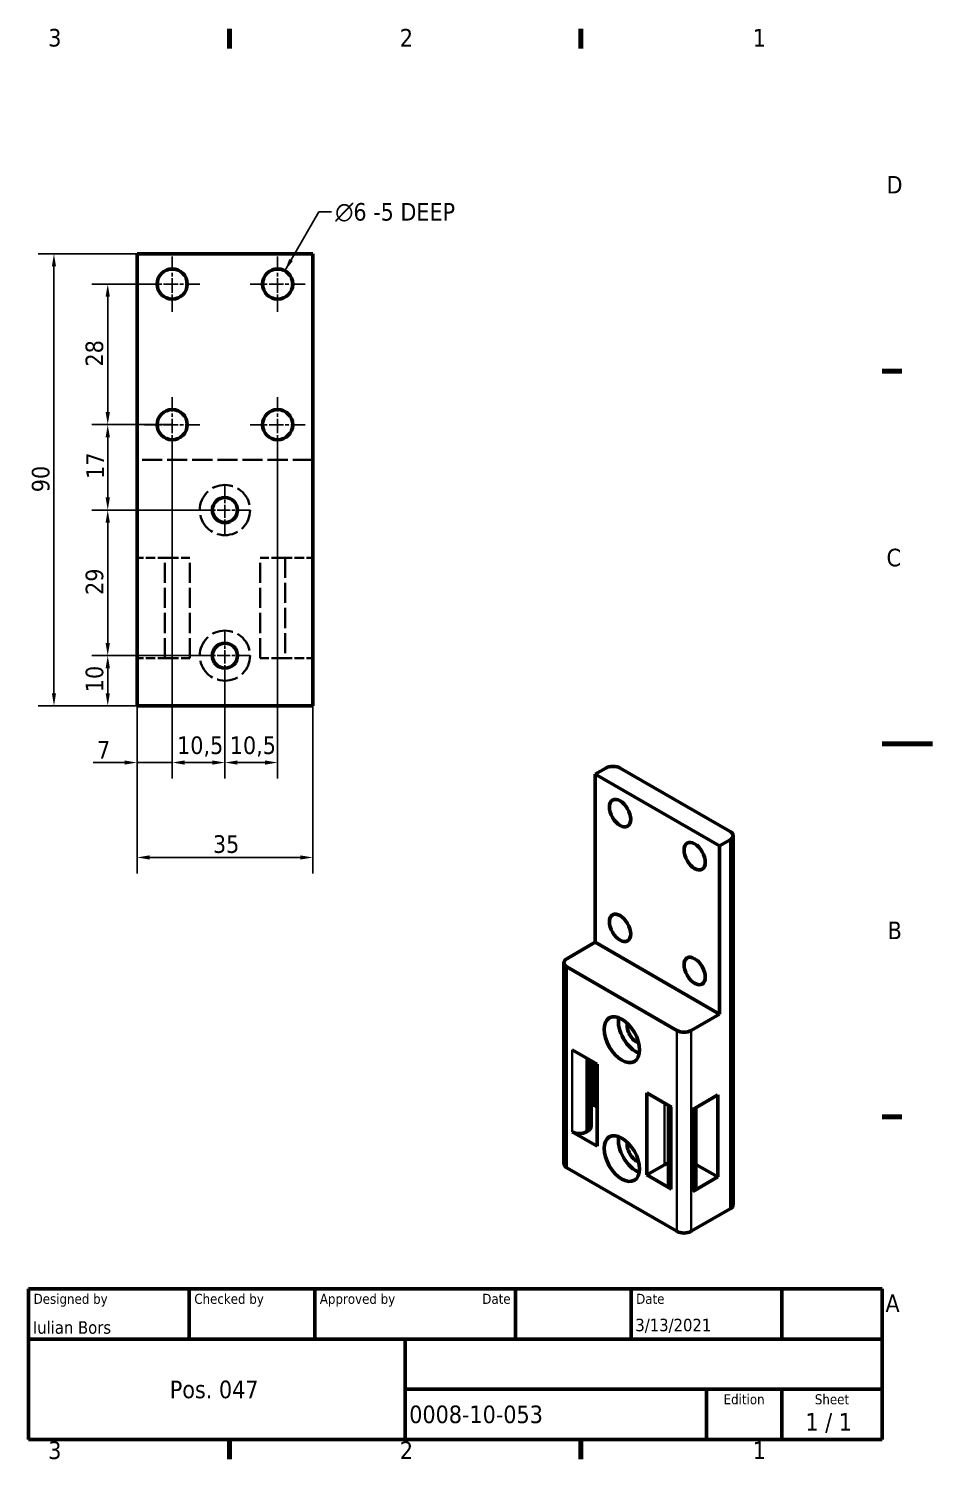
# Model space of a CAD drawing. Header units: millimetres. Extents: x 0 to 420, y 0 to 297.
# Drawn here: x 240 to 420, y 6 to 291 of the extents above; entities that cross this region are included whole.
import ezdxf
from ezdxf.enums import TextEntityAlignment as Align

# ---------------------------------------------------------------- set-up
doc = ezdxf.new("R2010")
doc.units = ezdxf.units.MM
doc.linetypes.add('CHAIN', pattern=[0.3543, 0.2362, -0.0295, 0.0591, -0.0295])
doc.linetypes.add('DASHED', pattern=[0.2068, 0.1655, -0.0413])
for name, color, linetype, lineweight in [('Border (ISO)', 7, 'Continuous', 70), ('Center Mark (ISO)', 7, 'Continuous', 25), ('Dimension (ISO)', 7, 'Continuous', 25), ('Hidden (ISO)', 7, 'DASHED', 35), ('Symbol (ISO)', 7, 'Continuous', 25), ('Title (ISO)', 7, 'Continuous', 50), ('Visible (ISO)', 7, 'Continuous', 50), ('Visible Narrow (ISO)', 7, 'Continuous', 35)]:
    doc.layers.add(name, color=color, linetype=linetype, lineweight=lineweight)
doc.styles.add('Note Text (ISO)', font='tahoma.ttf')
doc.styles.add('Text Style39', font='tahoma.ttf')
doc.styles.add('Text Style41', font='tahoma.ttf')
doc.dimstyles.new('Default - Method 1b (ISO)', dxfattribs={"dimtxt": 3.5, "dimasz": 2.5, "dimexe": 3.175, "dimexo": 0, "dimgap": 0.762, "dimtad": 1, "dimtoh": 1, "dimrnd": 1e-08, "dimtxsty": 'Note Text (ISO)', "dimcen": 0.09, "dimdle": 10, "dimclrd": 256, "dimclre": 256, "dimclrt": 256, "dimazin": 2, "dimtfac": 1, "dimtmove": 0, "dimatfit": 3, "dimfxl": 0, "dimtolj": 1, "dimlwd": -1, "dimlwe": -1, "dimarcsym": 0})
doc.dimstyles.new('Default - Method 1b (ISO)$7', dxfattribs={"dimtxt": 3.5, "dimasz": 2.5, "dimexe": 3.175, "dimexo": 0, "dimgap": 0.762, "dimtad": 1, "dimtoh": 1, "dimrnd": 1e-08, "dimtxsty": 'Note Text (ISO)', "dimcen": 0.09, "dimdle": 10, "dimclrd": 256, "dimclre": 256, "dimclrt": 256, "dimazin": 2, "dimtfac": 1, "dimtmove": 0, "dimatfit": 3, "dimfxl": 0, "dimtolj": 1, "dimlwd": -1, "dimlwe": -1, "dimarcsym": 0})

# ---------------------------------------------------------------- blocks, each defined once
blk = doc.blocks.new('Borders Default Border')
at = {"layer": 'Border (ISO)'}
for p, q in [((280, 287), (280, 290.9)), ((350, 287), (350, 290.9)), ((410, 222.75), (413.9, 222.75)), ((410, 74.25), (413.9, 74.25)), ((280, 10), (280, 6.1)), ((350, 10), (350, 6.1))]:
    blk.add_line(p, q, dxfattribs=at)
at = {"layer": 'Border (ISO)', "flags": 128}
blk.add_lwpolyline([(420, 148.5), (410, 148.5)], dxfattribs=at)
at = {"layer": 'Border (ISO)', "char_height": 3.5, "attachment_point": 7, "style": 'Note Text (ISO)'}
for s, insert in [('3', (243.91, 287.33)), ('2', (313.94, 287.4)), ('1', (384.21, 287.4)), ('D', (410.87, 258.13)), ('C', (410.86, 183.81)), ('B', (411.08, 109.63)), ('A', (410.66, 35.38)), ('3', (243.91, 6.03)), ('2', (313.94, 6.1)), ('1', (384.21, 6.1))]:
    blk.add_mtext(s, dxfattribs=dict(at, insert=insert))
blk = doc.blocks.new('*D12')
at = {"layer": 'Defpoints', "color": 0}
for p in [(268.6, 206.59), (261.6, 156.09), (268.6, 144.8)]:
    blk.add_point(p, dxfattribs=at)
at = {"layer": 'Dimension (ISO)'}
for p, q in [((268.6, 206.59), (268.6, 141.62)), ((261.6, 156.09), (261.6, 141.62)), ((259.1, 144.8), (252.85, 144.8)), ((268.6, 144.8), (261.6, 144.8)), ((271.1, 144.8), (273.6, 144.8))]:
    blk.add_line(p, q, dxfattribs=at)
for points in [[(259.1, 145.22), (259.1, 144.38), (261.6, 144.8)], [(271.1, 145.22), (271.1, 144.38), (268.6, 144.8)]]:
    blk.add_solid(points, dxfattribs=at)
at = {"layer": 'Dimension (ISO)', "insert": (253.62, 149.06), "char_height": 3.5, "attachment_point": 1, "style": 'Note Text (ISO)'}
blk.add_mtext('\\A1;7', dxfattribs=at)
blk = doc.blocks.new('*D13')
at = {"layer": 'Defpoints', "color": 0}
for p in [(268.6, 206.59), (279.1, 161.09), (279.1, 144.8)]:
    blk.add_point(p, dxfattribs=at)
at = {"layer": 'Dimension (ISO)'}
for p, q in [((268.6, 206.59), (268.6, 141.62)), ((279.1, 161.09), (279.1, 141.62)), ((271.1, 144.8), (276.6, 144.8))]:
    blk.add_line(p, q, dxfattribs=at)
for points in [[(271.1, 145.22), (271.1, 144.38), (268.6, 144.8)], [(276.6, 145.22), (276.6, 144.38), (279.1, 144.8)]]:
    blk.add_solid(points, dxfattribs=at)
at = {"layer": 'Dimension (ISO)', "insert": (269.57, 150), "char_height": 3.5, "attachment_point": 1, "style": 'Note Text (ISO)'}
blk.add_mtext('\\A1;10,5', dxfattribs=at)
blk = doc.blocks.new('*D14')
at = {"layer": 'Defpoints', "color": 0}
for p in [(289.6, 206.59), (279.1, 161.09), (289.6, 144.8)]:
    blk.add_point(p, dxfattribs=at)
at = {"layer": 'Dimension (ISO)'}
for p, q in [((289.6, 206.59), (289.6, 141.62)), ((279.1, 161.09), (279.1, 141.62)), ((281.6, 144.8), (287.1, 144.8))]:
    blk.add_line(p, q, dxfattribs=at)
for points in [[(281.6, 145.22), (281.6, 144.38), (279.1, 144.8)], [(287.1, 145.22), (287.1, 144.38), (289.6, 144.8)]]:
    blk.add_solid(points, dxfattribs=at)
at = {"layer": 'Dimension (ISO)', "insert": (280.07, 150), "char_height": 3.5, "attachment_point": 1, "style": 'Note Text (ISO)'}
blk.add_mtext('\\A1;10,5', dxfattribs=at)
blk = doc.blocks.new('*D15')
at = {"layer": 'Defpoints', "color": 0}
for p in [(261.6, 156.09), (296.6, 156.09), (296.6, 125.9)]:
    blk.add_point(p, dxfattribs=at)
at = {"layer": 'Dimension (ISO)'}
for p, q in [((261.6, 156.09), (261.6, 122.72)), ((296.6, 156.09), (296.6, 122.72)), ((264.1, 125.9), (294.1, 125.9))]:
    blk.add_line(p, q, dxfattribs=at)
for points in [[(264.1, 126.32), (264.1, 125.48), (261.6, 125.9)], [(294.1, 126.32), (294.1, 125.48), (296.6, 125.9)]]:
    blk.add_solid(points, dxfattribs=at)
at = {"layer": 'Dimension (ISO)', "insert": (276.71, 130.31), "char_height": 3.5, "attachment_point": 1, "style": 'Note Text (ISO)'}
blk.add_mtext('\\A1;35', dxfattribs=at)
blk = doc.blocks.new('*D16')
at = {"layer": 'Defpoints', "color": 0}
for p in [(255.76, 166.09), (274.1, 166.09), (263.6, 156.09)]:
    blk.add_point(p, dxfattribs=at)
at = {"layer": 'Dimension (ISO)'}
for p, q in [((274.1, 166.09), (252.59, 166.09)), ((255.76, 158.59), (255.76, 163.59)), ((263.6, 156.09), (252.59, 156.09))]:
    blk.add_line(p, q, dxfattribs=at)
for points in [[(255.34, 163.59), (256.18, 163.59), (255.76, 166.09)], [(255.34, 158.59), (256.18, 158.59), (255.76, 156.09)]]:
    blk.add_solid(points, dxfattribs=at)
at = {"layer": 'Dimension (ISO)', "insert": (251.36, 158.82), "char_height": 3.5, "attachment_point": 1, "rotation": 90, "style": 'Note Text (ISO)'}
blk.add_mtext('\\A1;10', dxfattribs=at)
blk = doc.blocks.new('*D17')
at = {"layer": 'Defpoints', "color": 0}
for p in [(274.1, 195.09), (255.76, 166.09), (274.1, 166.09)]:
    blk.add_point(p, dxfattribs=at)
at = {"layer": 'Dimension (ISO)'}
for p, q in [((274.1, 195.09), (252.59, 195.09)), ((255.76, 192.59), (255.76, 168.59)), ((274.1, 166.09), (252.59, 166.09))]:
    blk.add_line(p, q, dxfattribs=at)
for points in [[(255.34, 192.59), (256.18, 192.59), (255.76, 195.09)], [(255.34, 168.59), (256.18, 168.59), (255.76, 166.09)]]:
    blk.add_solid(points, dxfattribs=at)
at = {"layer": 'Dimension (ISO)', "insert": (251.36, 178.19), "char_height": 3.5, "attachment_point": 1, "rotation": 90, "style": 'Note Text (ISO)'}
blk.add_mtext('\\A1;29', dxfattribs=at)
blk = doc.blocks.new('*D18')
at = {"layer": 'Defpoints', "color": 0}
for p in [(268.6, 212.09), (255.76, 195.09), (274.1, 195.09)]:
    blk.add_point(p, dxfattribs=at)
at = {"layer": 'Dimension (ISO)'}
for p, q in [((268.6, 212.09), (252.59, 212.09)), ((255.76, 209.59), (255.76, 197.59)), ((274.1, 195.09), (252.59, 195.09))]:
    blk.add_line(p, q, dxfattribs=at)
for points in [[(255.34, 209.59), (256.18, 209.59), (255.76, 212.09)], [(255.34, 197.59), (256.18, 197.59), (255.76, 195.09)]]:
    blk.add_solid(points, dxfattribs=at)
at = {"layer": 'Dimension (ISO)', "insert": (251.49, 201.31), "char_height": 3.5, "attachment_point": 1, "rotation": 90, "style": 'Note Text (ISO)'}
blk.add_mtext('\\A1;17', dxfattribs=at)
blk = doc.blocks.new('*D19')
at = {"layer": 'Defpoints', "color": 0}
for p in [(263.1, 240.09), (255.76, 212.09), (263.1, 212.09)]:
    blk.add_point(p, dxfattribs=at)
at = {"layer": 'Dimension (ISO)'}
for p, q in [((263.1, 240.09), (252.59, 240.09)), ((255.76, 237.59), (255.76, 214.59)), ((263.1, 212.09), (252.59, 212.09))]:
    blk.add_line(p, q, dxfattribs=at)
for points in [[(255.34, 237.59), (256.18, 237.59), (255.76, 240.09)], [(255.34, 214.59), (256.18, 214.59), (255.76, 212.09)]]:
    blk.add_solid(points, dxfattribs=at)
at = {"layer": 'Dimension (ISO)', "insert": (251.34, 223.67), "char_height": 3.5, "attachment_point": 1, "rotation": 90, "style": 'Note Text (ISO)'}
blk.add_mtext('\\A1;28', dxfattribs=at)
blk = doc.blocks.new('*D20')
at = {"layer": 'Defpoints', "color": 0}
for p in [(263.6, 246.09), (245.05, 156.09), (263.6, 156.09)]:
    blk.add_point(p, dxfattribs=at)
at = {"layer": 'Dimension (ISO)'}
for p, q in [((263.6, 246.09), (241.87, 246.09)), ((245.05, 243.59), (245.05, 158.59)), ((263.6, 156.09), (241.87, 156.09))]:
    blk.add_line(p, q, dxfattribs=at)
for points in [[(244.63, 243.59), (245.46, 243.59), (245.05, 246.09)], [(244.63, 158.59), (245.46, 158.59), (245.05, 156.09)]]:
    blk.add_solid(points, dxfattribs=at)
at = {"layer": 'Dimension (ISO)', "insert": (240.64, 198.64), "char_height": 3.5, "attachment_point": 1, "rotation": 90, "style": 'Note Text (ISO)'}
blk.add_mtext('\\A1;90', dxfattribs=at)
blk = doc.blocks.new('Title Blocks I.A.B')
at = {"layer": 'Title (ISO)'}
for p, q in [((270.07, 130), (100.07, 130)), ((100.07, 130), (100.07, 100)), ((132.07, 120), (132.07, 130)), ((157.07, 120), (157.07, 130)), ((197.07, 120), (197.07, 130)), ((220.07, 120), (220.07, 130)), ((250.07, 120), (250.07, 130)), ((270.07, 100), (270.07, 130)), ((100.07, 120), (270.07, 120)), ((175.07, 120), (175.07, 100)), ((270.07, 110), (175.07, 110)), ((235.07, 100), (235.07, 110)), ((250.07, 100), (250.07, 110)), ((100.07, 100), (270.07, 100))]:
    blk.add_line(p, q, dxfattribs=at)
at = {"layer": 'Title (ISO)', "style": 'Text Style41'}
for s, p in [('Designed by', (101.07, 129)), ('Checked by', (133.07, 129)), ('Approved by', (158.07, 129)), ('Date', (221.07, 129))]:
    blk.add_text(s, height=2, dxfattribs=at).set_placement(p, align=Align.TOP_LEFT)
blk.add_text('Date', height=2, dxfattribs=at).set_placement((196.07, 129), align=Align.TOP_RIGHT)
for s, p in [('Edition', (242.57, 109)), ('Sheet', (260.07, 109))]:
    blk.add_text(s, height=2, dxfattribs=at).set_placement(p, align=Align.TOP_CENTER)
at = {"layer": 'Title (ISO)', "style": 'Note Text (ISO)'}
blk.add_text('1 / 1 ', height=3.5, dxfattribs=at).set_placement((260.07, 103.5), align=Align.MIDDLE_CENTER)
at = {"layer": 'Title (ISO)'}
for tag, p, height, style in [('AUTHOR_001', (100.92, 121.05), 2.5, 'Text Style39'), ('CREATION_DATE_001', (220.91, 121.54), 2.5, 'Text Style39'), ('COMPANY_001', (128.19, 108.21), 3.5, 'Note Text (ISO)'), ('PART_NUMBER_001', (175.88, 103.25), 3.5, 'Note Text (ISO)')]:
    blk.add_attdef(tag, p, '', height=height, dxfattribs=dict(at, style=style))
at = {"layer": 'Title (ISO)', "style": 'Text Style39'}
for tag, p in [('CHECKED_BY', (133.07, 121)), ('ENG_APPROVED_BY', (158.07, 121))]:
    blk.add_attdef(tag, text='', height=2.5, dxfattribs=at).set_placement(p, align=Align.BOTTOM_LEFT)
blk.add_attdef('ENG_APPROVAL_DATE', text='', height=2.5, dxfattribs=at).set_placement((196.07, 121), align=Align.BOTTOM_RIGHT)
at = {"layer": 'Title (ISO)', "style": 'Note Text (ISO)'}
for tag, p in [('TITLE', (222.57, 115)), ('REVISION_NUMBER', (242.57, 103.5))]:
    blk.add_attdef(tag, text='', height=3.5, dxfattribs=at).set_placement(p, align=Align.MIDDLE_CENTER)

msp = doc.modelspace()

# ---------------------------------------------------------------- linework, layer by layer
at = {"layer": 'Center Mark (ISO)', "linetype": 'CHAIN', "ltscale": 12.223182}
for p, q in [((268.5988, 245.587), (268.5988, 234.587)), ((289.5988, 245.587), (289.5988, 234.587)), ((274.0988, 240.087), (263.0988, 240.087)), ((295.0988, 240.087), (284.0988, 240.087)), ((268.5988, 217.587), (268.5988, 206.587)), ((289.5988, 217.587), (289.5988, 206.587)), ((274.0988, 212.087), (263.0988, 212.087)), ((295.0988, 212.087), (284.0988, 212.087))]:
    msp.add_line(p, q, dxfattribs=at)
at = {"layer": 'Center Mark (ISO)', "linetype": 'CHAIN', "ltscale": 11.111974}
for p, q in [((279.0988, 200.087), (279.0988, 190.087)), ((284.0988, 195.087), (274.0988, 195.087)), ((279.0988, 171.087), (279.0988, 161.087)), ((284.0988, 166.087), (274.0988, 166.087))]:
    msp.add_line(p, q, dxfattribs=at)
at = {"layer": 'Hidden (ISO)', "ltscale": 24.17795}
for p, q in [((296.5988, 205.087), (261.5988, 205.087)), ((267.0988, 165.587), (267.0988, 185.587)), ((272.0988, 165.587), (272.0988, 185.587)), ((286.0988, 165.587), (286.0988, 185.587)), ((291.0988, 185.587), (291.0988, 165.587))]:
    msp.add_line(p, q, dxfattribs=at)
at = {"layer": 'Hidden (ISO)', "ltscale": 11.422553}
for p, q in [((267.5988, 185.587), (261.5988, 185.587)), ((290.5988, 185.587), (296.5988, 185.587)), ((267.5988, 165.587), (261.5988, 165.587)), ((290.5988, 165.587), (296.5988, 165.587))]:
    msp.add_line(p, q, dxfattribs=at)
at = {"layer": 'Hidden (ISO)', "ltscale": 13.456897}
for p, q in [((267.5988, 185.587), (272.0988, 185.587)), ((290.5988, 185.587), (286.0988, 185.587)), ((267.5988, 165.587), (272.0988, 165.587)), ((290.5988, 165.587), (286.0988, 165.587))]:
    msp.add_line(p, q, dxfattribs=at)
at = {"layer": 'Hidden (ISO)', "ltscale": 25.31909}
for centre in [(279.0988, 195.087), (279.0988, 166.087)]:
    msp.add_circle(centre, 5, dxfattribs=at)
at = {"layer": 'Visible (ISO)'}
for p, q in [((261.5988, 246.087), (261.5988, 156.087)), ((261.5988, 246.087), (263.5988, 246.087)), ((263.5988, 246.087), (294.5988, 246.087)), ((294.5988, 246.087), (296.5988, 246.087)), ((296.5988, 156.087), (296.5988, 246.087)), ((263.5988, 156.087), (261.5988, 156.087)), ((294.5988, 156.087), (263.5988, 156.087)), ((296.5988, 156.087), (294.5988, 156.087)), ((354.9755, 143.7089), (352.8542, 142.4842)), ((352.8542, 142.4842), (352.8542, 109.0078)), ((377.6029, 128.1955), (352.8542, 142.4842)), ((379.7243, 131.0532), (357.8039, 143.7089)), ((379.7243, 129.4202), (377.6029, 128.1955)), ((380.31, 56.752), (380.31, 130.2367)), ((377.6029, 94.7191), (377.6029, 128.1955)), ((352.8542, 109.0078), (347.1973, 105.7418)), ((352.8542, 109.0078), (377.6029, 94.7191)), ((346.6116, 104.9253), (346.6116, 64.917)), ((369.1177, 91.4531), (347.1973, 104.1088)), ((377.6029, 94.7191), (371.9461, 91.4531)), ((348.258, 87.5748), (353.2078, 84.717)), ((352.0258, 72.2655), (352.0258, 85.3995)), ((352.5006, 76.5521), (352.5006, 85.1253)), ((353.2078, 84.717), (353.2078, 68.3871)), ((363.1072, 62.6716), (363.1072, 79.0016)), ((363.1072, 79.0016), (368.057, 76.1438)), ((372.2996, 75.7356), (377.2494, 78.5933)), ((377.2494, 78.5933), (377.2494, 62.2634)), ((352.0258, 76.2779), (352.5006, 76.5521)), ((353.2078, 76.1438), (352.5006, 76.5521)), ((367.4712, 76.482), (367.4712, 60.6304)), ((372.8854, 60.2221), (372.8854, 76.0738)), ((353.2078, 68.3871), (348.258, 71.2448)), ((351.0864, 71.2448), (351.44, 71.449)), ((347.1973, 64.1005), (369.1177, 51.4448)), ((363.1072, 62.6716), (366.6428, 64.7129)), ((373.0067, 64.7129), (377.2494, 62.2634)), ((368.057, 59.8139), (363.1072, 62.6716)), ((377.2494, 62.2634), (372.2996, 59.4056)), ((379.7243, 55.9355), (371.9461, 51.4448))]:
    msp.add_line(p, q, dxfattribs=at)
for centre, radius in [((268.5988, 240.087), 3), ((289.5988, 240.087), 3), ((268.5988, 212.087), 3), ((289.5988, 212.087), 3), ((279.0988, 195.087), 2.5), ((279.0988, 166.087), 2.5)]:
    msp.add_circle(centre, radius, dxfattribs=at)
for centre, major_axis, start_param, end_param in [((356.3897, 142.8924), (2, 0), 0.78539816, 2.35619449), ((378.31, 130.2367), (2, 0), 5.49778714, 7.06858347), ((348.6116, 104.9253), (-2, 0), 5.49778714, 7.06858347), ((360.9859, 91.249), (2.5, -4.3301), 3.74285687, 5.68192109), ((360.9859, 91.249), (1.25, -2.1651), 3.62913754, 5.79564042), ((370.5319, 92.2696), (-2, 0), 0.78539816, 2.35619449), ((349.6722, 72.0613), (-2, 0), 0.78539816, 2.35619449), ((350.0258, 72.2655), (2, 0), 5.49778714, 6.28318531), ((360.9859, 67.5706), (2.5, -4.3301), 3.74285687, 5.68192109), ((360.9859, 67.5706), (1.25, -2.1651), 3.62913754, 5.79564042), ((348.6116, 64.917), (-2, 0), 0, 0.78539816), ((369.8248, 62.8758), (4.5, 0), 2.12117716, 2.35619449), ((369.8248, 62.8758), (4.5, 0), 0.78539816, 0.82283359), ((369.4712, 60.6304), (-2, 0), 0, 0.78539816), ((370.8854, 60.2221), (2, 0), 5.49778714, 6.28318531), ((378.31, 56.752), (2, 0), 5.49778714, 6.28318531), ((370.5319, 52.2613), (2, 0), 3.92699082, 5.49778714)]:
    msp.add_ellipse(centre, major_axis=major_axis, ratio=0.57735027, start_param=start_param, end_param=end_param, dxfattribs=at)
for centre, major_axis in [((357.8039, 134.7275), (-1.5, 2.5981)), ((372.6532, 126.1542), (-1.5, 2.5981)), ((357.8039, 111.8656), (-1.5, 2.5981)), ((372.6532, 103.2923), (-1.5, 2.5981)), ((358.1575, 89.616), (2.5, -4.3301)), ((358.1575, 65.9376), (2.5, -4.3301))]:
    msp.add_ellipse(centre, major_axis=major_axis, ratio=0.57735027, dxfattribs=at)
at = {"layer": 'Visible Narrow (ISO)'}
for p, q in [((379.7243, 129.4202), (379.7243, 55.9355)), ((347.1973, 64.1005), (347.1973, 104.1088)), ((369.1177, 91.4531), (369.1177, 51.4448)), ((371.9461, 51.4448), (371.9461, 91.4531)), ((348.258, 87.5748), (348.258, 71.2448)), ((351.0864, 71.2448), (351.0864, 85.9418)), ((351.44, 85.7377), (351.44, 71.449)), ((366.6428, 64.7129), (366.6428, 76.9603)), ((368.057, 59.8139), (368.057, 76.1438)), ((372.2996, 75.7356), (372.2996, 59.4056)), ((373.0067, 64.7129), (373.0067, 76.1438))]:
    msp.add_line(p, q, dxfattribs=at)

# ---------------------------------------------------------------- block references
msp.add_blockref('Borders Default Border', (0, 0))
msp.add_blockref('Title Blocks I.A.B', (139.9286, -90)).add_auto_attribs({'PART_NUMBER_001': '0008-10-053', 'COMPANY_001': 'Pos. 047', 'AUTHOR_001': 'Iulian Bors', 'CREATION_DATE_001': '3/13/2021'})

# ---------------------------------------------------------------- texts
at = {"layer": 'Symbol (ISO)', "insert": (301.0551, 256.2276), "char_height": 3.5, "width": 25.500957, "attachment_point": 1, "line_spacing_factor": 0.6125, "style": 'Note Text (ISO)'}
msp.add_mtext('\\fAIGDT|b0|i0;\\H3.5000;n\\fTahoma|b0|i0;\\H3.5000;6 -5 DEEP', dxfattribs=at)

# ---------------------------------------------------------------- dimensions: what is measured, and where the dimension line sits
at = {"layer": 'Dimension (ISO)'}
for base, p1, p2, angle, override, picture, middle in [((245.0453, 156.087), (263.5988, 246.087), (263.5988, 156.087), 270, {"dimgap": 0.762, "dimtoh": 0, "dimdec": 2, "dimtol": 0, "dimlim": 0, "dimtp": 0, "dimtm": 0, "dimtdec": 2, "dimtofl": 0, "dimatfit": 1}, '*D20', (245.0453, 201.087)), ((255.7615, 212.087), (263.0988, 240.087), (263.0988, 212.087), 90, {"dimgap": 0.762, "dimtoh": 0, "dimdec": 2, "dimtol": 0, "dimlim": 0, "dimtp": 0, "dimtm": 0, "dimtdec": 2, "dimtofl": 0, "dimatfit": 1}, '*D19', (255.7615, 226.087)), ((255.7615, 195.087), (268.5988, 212.087), (274.0988, 195.087), 90, {"dimgap": 0.762, "dimtoh": 0, "dimdec": 2, "dimtol": 0, "dimlim": 0, "dimtp": 0, "dimtm": 0, "dimtdec": 2, "dimtofl": 0, "dimatfit": 1}, '*D18', (255.7615, 203.587)), ((268.5988, 144.7997), (261.5988, 156.087), (268.5988, 206.587), 180, {"dimgap": 0.762, "dimtoh": 0, "dimdec": 2, "dimtol": 0, "dimlim": 0, "dimtp": 0, "dimtm": 0, "dimtdec": 2, "dimtofl": 1, "dimatfit": 1}, '*D12', (254.7262, 144.7997)), ((279.0988, 144.7997), (268.5988, 206.587), (279.0988, 161.087), 180, {"dimgap": 0.762, "dimtoh": 0, "dimdec": 2, "dimtol": 0, "dimlim": 0, "dimtp": 0, "dimtm": 0, "dimtdec": 2, "dimtofl": 0, "dimatfit": 1}, '*D13', (273.8488, 144.7997)), ((289.5988, 144.7997), (279.0988, 161.087), (289.5988, 206.587), 180, {"dimgap": 0.762, "dimtoh": 0, "dimdec": 2, "dimtol": 0, "dimlim": 0, "dimtp": 0, "dimtm": 0, "dimtdec": 2, "dimtofl": 0, "dimatfit": 1}, '*D14', (284.3488, 144.7997)), ((255.7615, 166.087), (274.0988, 195.087), (274.0988, 166.087), 90, {"dimgap": 0.762, "dimtoh": 0, "dimdec": 2, "dimtol": 0, "dimlim": 0, "dimtp": 0, "dimtm": 0, "dimtdec": 2, "dimtofl": 0, "dimatfit": 1}, '*D17', (255.7615, 180.587)), ((255.7615, 166.087), (263.5988, 156.087), (274.0988, 166.087), 90, {"dimgap": 0.762, "dimtoh": 0, "dimdec": 2, "dimtol": 0, "dimlim": 0, "dimtp": 0, "dimtm": 0, "dimtdec": 2, "dimtofl": 0, "dimatfit": 1}, '*D16', (255.7615, 161.087))]:
    dim = msp.add_linear_dim(base=base, p1=p1, p2=p2, angle=angle, dimstyle='Default - Method 1b (ISO)', override=override, dxfattribs=at)
    dim.commit()
    dim.dimension.update_dxf_attribs({"geometry": picture, "text_midpoint": middle, "dimtype": 160})
dim = msp.add_linear_dim(base=(296.5988, 125.8995), p1=(261.5988, 156.087), p2=(296.5988, 156.087), dimstyle='Default - Method 1b (ISO)', override={"dimgap": 0.762, "dimtoh": 0, "dimdec": 2, "dimtol": 0, "dimlim": 0, "dimtp": 0, "dimtm": 0, "dimtdec": 2, "dimtofl": 0, "dimatfit": 1}, dxfattribs=at)
dim.commit()
dim.dimension.update_dxf_attribs({"geometry": '*D15', "text_midpoint": (279.0988, 125.8995), "dimtype": 160})

# ---------------------------------------------------------------- leaders
at = {"layer": 'Symbol (ISO)', "annotation_type": 0, "has_hookline": 1, "hookline_direction": 0, "text_width": 25.025}
msp.add_leader([(291.027, 242.7252), (297.7931, 254.4776), (300.2931, 254.4776)], dimstyle='Default - Method 1b (ISO)$7', override={"dimtad": 0}, dxfattribs=at)

doc.saveas('drawing.dxf')
